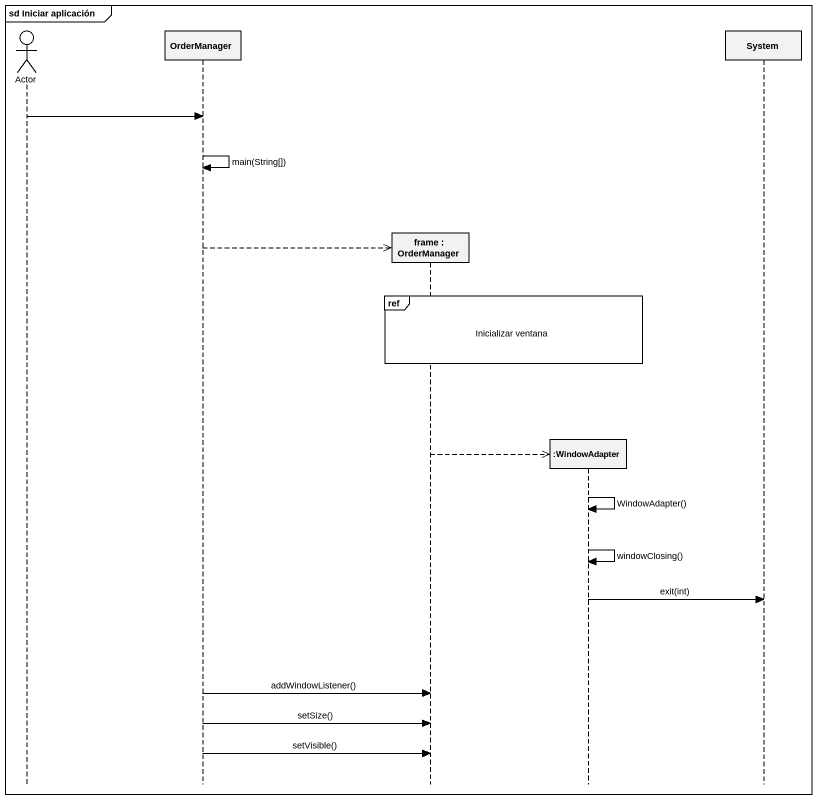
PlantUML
@startuml
mainframe sd Iniciar aplicación
hide footbox
actor "Actor" as Actor_
participant OrderManager
participant "frame : OrderManager" as frame_
participant ":WindowAdapter" as WindowAdapter
participant System

Actor_ -> OrderManager
OrderManager -> OrderManager : main(String[])
OrderManager -->> frame_ **
ref over frame_, WindowAdapter : Inicializar ventana
frame_ -->> WindowAdapter **
WindowAdapter -> WindowAdapter : WindowAdapter()
WindowAdapter -> WindowAdapter : windowClosing()
WindowAdapter -> System : exit(int)
OrderManager -> frame_ : addWindowListener()
OrderManager -> frame_ : setSize()
OrderManager -> frame_ : setVisible()
@enduml
